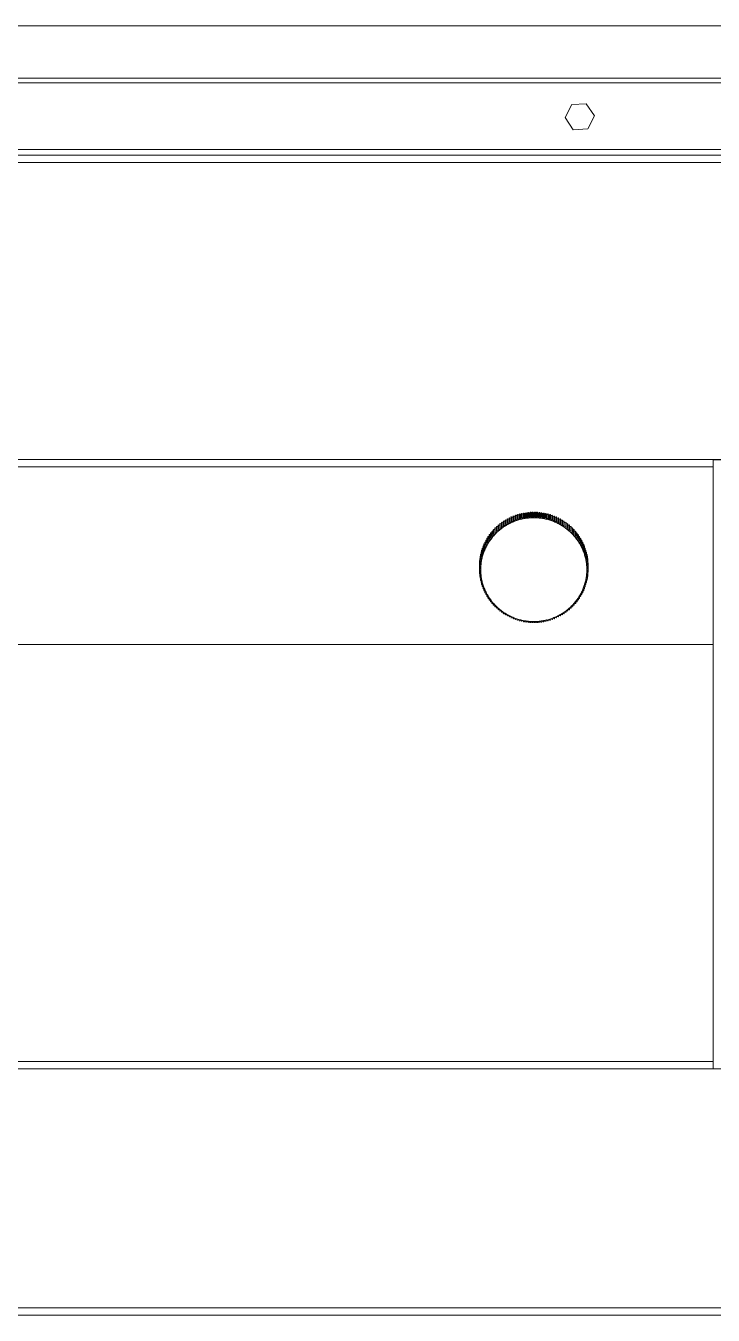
# Model space of a CAD drawing. Header units: millimetres. Extents: x 54215 to 67697, y 23496 to 56611.
# Drawn here: x 57370.05 to 57389.03, y 38836.06 to 38871.63 of the extents above; entities that cross this region are included whole.
import ezdxf

# ---------------------------------------------------------------- set-up
doc = ezdxf.new("R2010")
doc.units = ezdxf.units.MM
doc.layers.add('no3_ahsap gorunus arka kalın', color=43, linetype='Continuous', lineweight=15)
doc.layers.add('t_mutfakekipmans2000', color=165, linetype='Continuous')

# ---------------------------------------------------------------- blocks, each defined once
blk = doc.blocks.new('fırın')
at = {"layer": 't_mutfakekipmans2000', "linetype": 'Continuous', "lineweight": 0}
for p, q in [((9783.65, -451.346), (9727.55, -451.346)), ((9727.45, -452.795), (9783.75, -452.795)), ((9727.45, -452.916), (9783.684, -452.916)), ((9776.034, -453.495), (9775.631, -453.519)), ((9776.257, -453.832), (9776.034, -453.495)), ((9775.631, -453.519), (9775.45, -453.88)), ((9776.076, -454.193), (9776.257, -453.832)), ((9775.45, -453.88), (9775.673, -454.218)), ((9775.673, -454.218), (9776.076, -454.193)), ((9717.535, -454.916), (9780.535, -454.916)), ((9783.874, -454.756), (9721.373, -454.756)), ((9717.535, -455.117), (9780.535, -455.117)), ((9718.535, -463.315), (9779.535, -463.315)), ((9779.538, -463.315), (9779.535, -463.317)), ((9779.535, -463.315), (9780.535, -463.315)), ((9779.535, -463.499), (9779.535, -463.315)), ((9779.535, -463.316), (9779.785, -463.316)), ((9779.656, -463.317), (9779.535, -463.317)), ((9718.535, -463.516), (9779.535, -463.516)), ((9779.535, -463.499), (9779.535, -479.933)), ((9773.968, -464.894), (9773.968, -465.008)), ((9773.993, -464.902), (9773.968, -464.894)), ((9774.006, -464.896), (9774.004, -464.909)), ((9774.012, -464.875), (9774.006, -464.896)), ((9774.012, -464.99), (9774.012, -464.875)), ((9774.024, -464.87), (9774.024, -464.985)), ((9774.049, -464.879), (9774.024, -464.87)), ((9774.059, -464.887), (9774.049, -464.879)), ((9774.062, -464.874), (9774.059, -464.887)), ((9774.059, -464.887), (9774.059, -465.014)), ((9774.069, -464.853), (9774.062, -464.874)), ((9774.069, -464.968), (9774.069, -464.853)), ((9774.081, -464.849), (9774.081, -464.964)), ((9774.105, -464.859), (9774.081, -464.849)), ((9774.115, -464.867), (9774.105, -464.859)), ((9774.119, -464.855), (9774.115, -464.867)), ((9774.115, -464.867), (9774.115, -464.994)), ((9774.127, -464.834), (9774.119, -464.855)), ((9774.127, -464.949), (9774.127, -464.834)), ((9774.139, -464.83), (9774.139, -464.945)), ((9774.162, -464.841), (9774.139, -464.83)), ((9774.172, -464.849), (9774.162, -464.841)), ((9774.176, -464.837), (9774.172, -464.849)), ((9774.172, -464.849), (9774.172, -464.977)), ((9774.185, -464.817), (9774.176, -464.837)), ((9774.185, -464.931), (9774.185, -464.817)), ((9774.198, -464.813), (9774.198, -464.928)), ((9774.22, -464.825), (9774.198, -464.813)), ((9774.23, -464.834), (9774.22, -464.825)), ((9774.234, -464.822), (9774.23, -464.834)), ((9774.23, -464.834), (9774.23, -464.961)), ((9774.245, -464.802), (9774.234, -464.822)), ((9774.245, -464.917), (9774.245, -464.802)), ((9774.258, -464.799), (9774.258, -464.914)), ((9774.279, -464.812), (9774.258, -464.799)), ((9774.288, -464.821), (9774.279, -464.812)), ((9774.293, -464.809), (9774.288, -464.821)), ((9774.288, -464.821), (9774.288, -464.948)), ((9774.304, -464.79), (9774.293, -464.809)), ((9774.304, -464.904), (9774.304, -464.79)), ((9774.318, -464.787), (9774.318, -464.902)), ((9774.338, -464.801), (9774.318, -464.787)), ((9774.347, -464.81), (9774.338, -464.801)), ((9774.352, -464.799), (9774.347, -464.81)), ((9774.347, -464.81), (9774.347, -464.938)), ((9774.347, -464.938), (9774.365, -464.894)), ((9774.365, -464.78), (9774.352, -464.799)), ((9774.365, -464.894), (9774.365, -464.78)), ((9774.378, -464.778), (9774.378, -464.893)), ((9774.398, -464.792), (9774.378, -464.778)), ((9774.378, -464.893), (9774.406, -464.929)), ((9774.406, -464.802), (9774.398, -464.792)), ((9774.412, -464.791), (9774.406, -464.802)), ((9774.406, -464.802), (9774.406, -464.929)), ((9774.406, -464.929), (9774.426, -464.887)), ((9774.426, -464.772), (9774.412, -464.791)), ((9774.426, -464.887), (9774.426, -464.772)), ((9774.439, -464.771), (9774.439, -464.885)), ((9774.457, -464.786), (9774.439, -464.771)), ((9774.439, -464.885), (9774.466, -464.923)), ((9774.466, -464.796), (9774.457, -464.786)), ((9774.472, -464.785), (9774.466, -464.796)), ((9774.466, -464.796), (9774.466, -464.923)), ((9774.466, -464.923), (9774.486, -464.882)), ((9774.486, -464.767), (9774.472, -464.785)), ((9774.486, -464.882), (9774.486, -464.767)), ((9774.5, -464.766), (9774.5, -464.881)), ((9774.518, -464.782), (9774.5, -464.766)), ((9774.5, -464.881), (9774.525, -464.92)), ((9774.525, -464.792), (9774.518, -464.782)), ((9774.532, -464.782), (9774.525, -464.792)), ((9774.525, -464.792), (9774.525, -464.92)), ((9774.525, -464.92), (9774.548, -464.879)), ((9774.548, -464.764), (9774.532, -464.782)), ((9774.548, -464.879), (9774.548, -464.764)), ((9774.561, -464.764), (9774.561, -464.879)), ((9774.578, -464.781), (9774.561, -464.764)), ((9774.561, -464.879), (9774.585, -464.919)), ((9774.585, -464.791), (9774.578, -464.781)), ((9774.592, -464.781), (9774.585, -464.791)), ((9774.585, -464.791), (9774.585, -464.919)), ((9774.585, -464.919), (9774.609, -464.879)), ((9774.609, -464.764), (9774.592, -464.781)), ((9774.609, -464.879), (9774.609, -464.764)), ((9774.622, -464.764), (9774.622, -464.879)), ((9774.638, -464.782), (9774.622, -464.764)), ((9774.622, -464.879), (9774.645, -464.92)), ((9774.645, -464.792), (9774.638, -464.782)), ((9774.652, -464.782), (9774.645, -464.792)), ((9774.645, -464.792), (9774.645, -464.92)), ((9774.645, -464.92), (9774.67, -464.881)), ((9774.67, -464.766), (9774.652, -464.782)), ((9774.67, -464.881), (9774.67, -464.766)), ((9774.683, -464.767), (9774.683, -464.882)), ((9774.698, -464.785), (9774.683, -464.767)), ((9774.683, -464.882), (9774.704, -464.923)), ((9774.704, -464.796), (9774.698, -464.785)), ((9774.712, -464.786), (9774.704, -464.796)), ((9774.704, -464.796), (9774.704, -464.923)), ((9774.704, -464.923), (9774.731, -464.885)), ((9774.731, -464.771), (9774.712, -464.786)), ((9774.731, -464.885), (9774.731, -464.771)), ((9774.744, -464.772), (9774.744, -464.887)), ((9774.758, -464.791), (9774.744, -464.772)), ((9774.744, -464.887), (9774.764, -464.929)), ((9774.764, -464.802), (9774.758, -464.791)), ((9774.772, -464.792), (9774.764, -464.802)), ((9774.764, -464.802), (9774.764, -464.929)), ((9774.764, -464.929), (9774.792, -464.893)), ((9774.792, -464.778), (9774.772, -464.792)), ((9774.792, -464.893), (9774.792, -464.778)), ((9774.805, -464.78), (9774.805, -464.894)), ((9774.817, -464.799), (9774.805, -464.78)), ((9774.805, -464.894), (9774.823, -464.938)), ((9774.823, -464.81), (9774.817, -464.799)), ((9774.832, -464.801), (9774.823, -464.81)), ((9774.823, -464.81), (9774.823, -464.938)), ((9774.852, -464.787), (9774.832, -464.801)), ((9774.852, -464.902), (9774.852, -464.787)), ((9774.865, -464.79), (9774.865, -464.904)), ((9774.877, -464.809), (9774.865, -464.79)), ((9774.882, -464.821), (9774.877, -464.809)), ((9774.891, -464.812), (9774.882, -464.821)), ((9774.882, -464.821), (9774.882, -464.948)), ((9774.912, -464.799), (9774.891, -464.812)), ((9774.912, -464.914), (9774.912, -464.799)), ((9774.925, -464.802), (9774.925, -464.917)), ((9774.935, -464.822), (9774.925, -464.802)), ((9774.94, -464.834), (9774.935, -464.822)), ((9774.949, -464.825), (9774.94, -464.834)), ((9774.94, -464.834), (9774.94, -464.961)), ((9774.972, -464.813), (9774.949, -464.825)), ((9774.972, -464.928), (9774.972, -464.813)), ((9774.984, -464.817), (9774.984, -464.931)), ((9774.994, -464.837), (9774.984, -464.817)), ((9774.997, -464.849), (9774.994, -464.837)), ((9775.007, -464.841), (9774.997, -464.849)), ((9774.997, -464.849), (9774.997, -464.977)), ((9775.03, -464.83), (9775.007, -464.841)), ((9775.03, -464.945), (9775.03, -464.83)), ((9775.043, -464.834), (9775.043, -464.949)), ((9775.051, -464.855), (9775.043, -464.834)), ((9775.054, -464.867), (9775.051, -464.855)), ((9775.065, -464.859), (9775.054, -464.867)), ((9775.054, -464.867), (9775.054, -464.994)), ((9775.088, -464.849), (9775.065, -464.859)), ((9775.088, -464.964), (9775.088, -464.849)), ((9775.101, -464.853), (9775.101, -464.968)), ((9775.108, -464.874), (9775.101, -464.853)), ((9775.111, -464.887), (9775.108, -464.874)), ((9775.121, -464.879), (9775.111, -464.887)), ((9775.111, -464.887), (9775.111, -465.014)), ((9775.146, -464.87), (9775.121, -464.879)), ((9775.146, -464.985), (9775.146, -464.87)), ((9775.158, -464.875), (9775.158, -464.99)), ((9775.164, -464.896), (9775.158, -464.875)), ((9775.166, -464.909), (9775.164, -464.896)), ((9775.202, -464.894), (9775.177, -464.902)), ((9775.202, -465.008), (9775.202, -464.894)), ((9773.467, -465.367), (9773.467, -465.252)), ((9773.506, -465.24), (9773.476, -465.243)), ((9773.476, -465.243), (9773.476, -465.357)), ((9773.509, -465.24), (9773.506, -465.24)), ((9773.509, -465.323), (9773.509, -465.208)), ((9773.547, -465.197), (9773.518, -465.199)), ((9773.518, -465.199), (9773.518, -465.314)), ((9773.552, -465.198), (9773.547, -465.197)), ((9773.552, -465.281), (9773.552, -465.166)), ((9773.591, -465.157), (9773.562, -465.158)), ((9773.562, -465.158), (9773.562, -465.272)), ((9773.598, -465.159), (9773.591, -465.157)), ((9773.598, -465.241), (9773.598, -465.126)), ((9773.604, -465.288), (9773.598, -465.241)), ((9773.608, -465.118), (9773.608, -465.232)), ((9773.636, -465.118), (9773.608, -465.118)), ((9773.608, -465.232), (9773.649, -465.249)), ((9773.644, -465.121), (9773.636, -465.118)), ((9773.644, -465.202), (9773.644, -465.088)), ((9773.649, -465.249), (9773.644, -465.202)), ((9773.655, -465.08), (9773.655, -465.194)), ((9773.683, -465.081), (9773.655, -465.08)), ((9773.655, -465.194), (9773.695, -465.213)), ((9773.693, -465.085), (9773.683, -465.081)), ((9773.693, -465.166), (9773.693, -465.051)), ((9773.695, -465.213), (9773.693, -465.166)), ((9773.704, -465.044), (9773.704, -465.158)), ((9773.732, -465.046), (9773.704, -465.044)), ((9773.704, -465.158), (9773.744, -465.178)), ((9773.743, -465.051), (9773.732, -465.046)), ((9773.743, -465.131), (9773.743, -465.017)), ((9773.744, -465.178), (9773.743, -465.131)), ((9773.754, -465.009), (9773.754, -465.124)), ((9773.781, -465.013), (9773.754, -465.009)), ((9773.754, -465.124), (9773.793, -465.146)), ((9773.793, -465.018), (9773.781, -465.013)), ((9773.794, -465.006), (9773.793, -465.018)), ((9773.793, -465.018), (9773.793, -465.146)), ((9773.793, -465.146), (9773.794, -465.099)), ((9773.794, -464.984), (9773.794, -465.006)), ((9773.794, -465.099), (9773.794, -464.984)), ((9773.806, -464.977), (9773.806, -465.092)), ((9773.833, -464.982), (9773.806, -464.977)), ((9773.806, -465.092), (9773.844, -465.115)), ((9773.844, -464.988), (9773.833, -464.982)), ((9773.845, -464.975), (9773.844, -464.988)), ((9773.844, -464.988), (9773.844, -465.115)), ((9773.844, -465.115), (9773.847, -465.068)), ((9773.847, -464.954), (9773.845, -464.975)), ((9773.847, -465.068), (9773.847, -464.954)), ((9773.858, -464.947), (9773.858, -465.062)), ((9773.885, -464.953), (9773.858, -464.947)), ((9773.858, -465.062), (9773.896, -465.087)), ((9773.896, -464.959), (9773.885, -464.953)), ((9773.898, -464.947), (9773.896, -464.959)), ((9773.896, -464.959), (9773.896, -465.087)), ((9773.896, -465.087), (9773.901, -465.04)), ((9773.901, -464.925), (9773.898, -464.947)), ((9773.901, -465.04), (9773.901, -464.925)), ((9773.913, -464.919), (9773.913, -465.034)), ((9773.938, -464.927), (9773.913, -464.919)), ((9773.913, -465.034), (9773.95, -465.06)), ((9773.95, -464.933), (9773.938, -464.927)), ((9773.951, -464.92), (9773.95, -464.933)), ((9773.95, -464.933), (9773.95, -465.06)), ((9773.95, -465.06), (9773.956, -465.014)), ((9773.956, -464.899), (9773.951, -464.92)), ((9773.956, -465.014), (9773.956, -464.899)), ((9773.968, -465.008), (9774.004, -465.036)), ((9774.004, -464.909), (9773.993, -464.902)), ((9774.004, -464.909), (9774.004, -465.036)), ((9774.004, -465.036), (9774.012, -464.99)), ((9774.024, -464.985), (9774.059, -465.014)), ((9774.059, -465.014), (9774.069, -464.968)), ((9774.081, -464.964), (9774.115, -464.994)), ((9774.115, -464.994), (9774.127, -464.949)), ((9774.139, -464.945), (9774.172, -464.977)), ((9774.172, -464.977), (9774.185, -464.931)), ((9774.198, -464.928), (9774.23, -464.961)), ((9774.23, -464.961), (9774.245, -464.917)), ((9774.258, -464.914), (9774.288, -464.948)), ((9774.288, -464.948), (9774.304, -464.904)), ((9774.318, -464.902), (9774.347, -464.938)), ((9774.823, -464.938), (9774.852, -464.902)), ((9774.865, -464.904), (9774.882, -464.948)), ((9774.882, -464.948), (9774.912, -464.914)), ((9774.925, -464.917), (9774.94, -464.961)), ((9774.94, -464.961), (9774.972, -464.928)), ((9774.984, -464.931), (9774.997, -464.977)), ((9774.997, -464.977), (9775.03, -464.945)), ((9775.043, -464.949), (9775.054, -464.994)), ((9775.054, -464.994), (9775.088, -464.964)), ((9775.101, -464.968), (9775.111, -465.014)), ((9775.111, -465.014), (9775.146, -464.985)), ((9775.158, -464.99), (9775.166, -465.036)), ((9775.177, -464.902), (9775.166, -464.909)), ((9775.166, -464.909), (9775.166, -465.036)), ((9775.166, -465.036), (9775.202, -465.008)), ((9775.214, -464.899), (9775.214, -465.014)), ((9775.218, -464.92), (9775.214, -464.899)), ((9775.214, -465.014), (9775.22, -465.06)), ((9775.22, -464.933), (9775.218, -464.92)), ((9775.231, -464.927), (9775.22, -464.933)), ((9775.22, -464.933), (9775.22, -465.06)), ((9775.22, -465.06), (9775.257, -465.034)), ((9775.257, -464.919), (9775.231, -464.927)), ((9775.257, -465.034), (9775.257, -464.919)), ((9775.269, -464.925), (9775.269, -465.04)), ((9775.272, -464.947), (9775.269, -464.925)), ((9775.269, -465.04), (9775.274, -465.087)), ((9775.274, -464.959), (9775.272, -464.947)), ((9775.285, -464.953), (9775.274, -464.959)), ((9775.274, -464.959), (9775.274, -465.087)), ((9775.274, -465.087), (9775.311, -465.062)), ((9775.311, -464.947), (9775.285, -464.953)), ((9775.311, -465.062), (9775.311, -464.947)), ((9775.323, -464.954), (9775.323, -465.068)), ((9775.325, -464.975), (9775.323, -464.954)), ((9775.323, -465.068), (9775.326, -465.115)), ((9775.326, -464.988), (9775.325, -464.975)), ((9775.337, -464.982), (9775.326, -464.988)), ((9775.326, -464.988), (9775.326, -465.115)), ((9775.326, -465.115), (9775.364, -465.092)), ((9775.364, -464.977), (9775.337, -464.982)), ((9775.364, -465.092), (9775.364, -464.977)), ((9775.376, -464.984), (9775.376, -465.099)), ((9775.376, -465.006), (9775.376, -464.984)), ((9775.377, -465.018), (9775.376, -465.006)), ((9775.376, -465.099), (9775.377, -465.146)), ((9775.388, -465.013), (9775.377, -465.018)), ((9775.377, -465.018), (9775.377, -465.146)), ((9775.377, -465.146), (9775.416, -465.124)), ((9775.416, -465.009), (9775.388, -465.013)), ((9775.416, -465.124), (9775.416, -465.009)), ((9775.427, -465.131), (9775.426, -465.178)), ((9775.426, -465.178), (9775.466, -465.158)), ((9775.427, -465.017), (9775.427, -465.131)), ((9775.438, -465.046), (9775.427, -465.051)), ((9775.466, -465.044), (9775.438, -465.046)), ((9775.466, -465.158), (9775.466, -465.044)), ((9775.477, -465.166), (9775.474, -465.213)), ((9775.474, -465.213), (9775.515, -465.194)), ((9775.477, -465.051), (9775.477, -465.166)), ((9775.487, -465.081), (9775.477, -465.085)), ((9775.515, -465.08), (9775.487, -465.081)), ((9775.515, -465.194), (9775.515, -465.08)), ((9775.525, -465.202), (9775.521, -465.249)), ((9775.521, -465.249), (9775.562, -465.232)), ((9775.525, -465.088), (9775.525, -465.202)), ((9775.533, -465.118), (9775.525, -465.121)), ((9775.562, -465.118), (9775.533, -465.118)), ((9775.562, -465.232), (9775.562, -465.118)), ((9775.572, -465.241), (9775.566, -465.288)), ((9775.572, -465.126), (9775.572, -465.241)), ((9775.579, -465.157), (9775.572, -465.159)), ((9775.608, -465.158), (9775.579, -465.157)), ((9775.608, -465.272), (9775.608, -465.158)), ((9775.617, -465.166), (9775.617, -465.281)), ((9775.622, -465.197), (9775.617, -465.198)), ((9775.652, -465.199), (9775.622, -465.197)), ((9775.652, -465.314), (9775.652, -465.199)), ((9775.661, -465.208), (9775.661, -465.323)), ((9775.664, -465.24), (9775.661, -465.24)), ((9775.694, -465.243), (9775.664, -465.24)), ((9775.694, -465.357), (9775.694, -465.243)), ((9775.703, -465.252), (9775.703, -465.367)), ((9773.231, -465.714), (9773.231, -465.6)), ((9773.258, -465.58), (9773.236, -465.588)), ((9773.236, -465.588), (9773.236, -465.702)), ((9773.258, -465.661), (9773.258, -465.546)), ((9773.288, -465.527), (9773.264, -465.535)), ((9773.264, -465.535), (9773.264, -465.649)), ((9773.288, -465.608), (9773.288, -465.494)), ((9773.307, -465.651), (9773.288, -465.608)), ((9773.319, -465.475), (9773.294, -465.483)), ((9773.294, -465.483), (9773.294, -465.597)), ((9773.294, -465.597), (9773.337, -465.601)), ((9773.319, -465.557), (9773.319, -465.443)), ((9773.337, -465.601), (9773.319, -465.557)), ((9773.353, -465.425), (9773.327, -465.432)), ((9773.327, -465.432), (9773.327, -465.546)), ((9773.327, -465.546), (9773.369, -465.552)), ((9773.353, -465.508), (9773.353, -465.393)), ((9773.369, -465.552), (9773.353, -465.508)), ((9773.389, -465.376), (9773.361, -465.382)), ((9773.361, -465.382), (9773.361, -465.497)), ((9773.361, -465.497), (9773.404, -465.504)), ((9773.389, -465.459), (9773.389, -465.345)), ((9773.404, -465.504), (9773.389, -465.459)), ((9773.427, -465.329), (9773.397, -465.334)), ((9773.397, -465.334), (9773.397, -465.449)), ((9773.397, -465.449), (9773.44, -465.457)), ((9773.427, -465.412), (9773.427, -465.298)), ((9773.427, -465.329), (9773.427, -465.329)), ((9773.44, -465.457), (9773.427, -465.412)), ((9773.465, -465.284), (9773.436, -465.288)), ((9773.436, -465.288), (9773.436, -465.402)), ((9773.436, -465.402), (9773.478, -465.413)), ((9773.467, -465.284), (9773.465, -465.284)), ((9773.478, -465.413), (9773.467, -465.367)), ((9773.476, -465.357), (9773.518, -465.369)), ((9773.518, -465.369), (9773.509, -465.323)), ((9773.518, -465.314), (9773.56, -465.328)), ((9773.56, -465.328), (9773.552, -465.281)), ((9773.562, -465.272), (9773.604, -465.288)), ((9775.566, -465.288), (9775.608, -465.272)), ((9775.617, -465.281), (9775.61, -465.328)), ((9775.61, -465.328), (9775.652, -465.314)), ((9775.661, -465.323), (9775.651, -465.369)), ((9775.651, -465.369), (9775.694, -465.357)), ((9775.703, -465.367), (9775.692, -465.413)), ((9775.692, -465.413), (9775.734, -465.402)), ((9775.704, -465.284), (9775.703, -465.284)), ((9775.734, -465.288), (9775.704, -465.284)), ((9775.743, -465.412), (9775.73, -465.457)), ((9775.73, -465.457), (9775.772, -465.449)), ((9775.734, -465.402), (9775.734, -465.288)), ((9775.743, -465.298), (9775.743, -465.412)), ((9775.772, -465.334), (9775.743, -465.329)), ((9775.743, -465.329), (9775.743, -465.329)), ((9775.781, -465.459), (9775.766, -465.504)), ((9775.766, -465.504), (9775.809, -465.497)), ((9775.772, -465.449), (9775.772, -465.334)), ((9775.781, -465.345), (9775.781, -465.459)), ((9775.809, -465.382), (9775.781, -465.376)), ((9775.816, -465.508), (9775.8, -465.552)), ((9775.8, -465.552), (9775.843, -465.546)), ((9775.809, -465.497), (9775.809, -465.382)), ((9775.816, -465.393), (9775.816, -465.508)), ((9775.843, -465.432), (9775.816, -465.425)), ((9775.85, -465.557), (9775.833, -465.601)), ((9775.833, -465.601), (9775.875, -465.597)), ((9775.843, -465.546), (9775.843, -465.432)), ((9775.85, -465.443), (9775.85, -465.557)), ((9775.875, -465.483), (9775.85, -465.475)), ((9775.882, -465.608), (9775.863, -465.651)), ((9775.875, -465.597), (9775.875, -465.483)), ((9775.882, -465.494), (9775.882, -465.608)), ((9775.906, -465.535), (9775.882, -465.527)), ((9775.906, -465.649), (9775.906, -465.535)), ((9775.912, -465.546), (9775.912, -465.661)), ((9775.933, -465.588), (9775.912, -465.58)), ((9775.933, -465.702), (9775.933, -465.588)), ((9775.939, -465.6), (9775.939, -465.714)), ((9773.115, -466.054), (9773.115, -465.939)), ((9773.128, -465.919), (9773.117, -465.926)), ((9773.117, -465.926), (9773.117, -466.041)), ((9773.128, -465.995), (9773.128, -465.881)), ((9773.144, -465.861), (9773.131, -465.868)), ((9773.131, -465.868), (9773.131, -465.983)), ((9773.144, -465.938), (9773.144, -465.823)), ((9773.172, -465.975), (9773.144, -465.938)), ((9773.162, -465.802), (9773.148, -465.81)), ((9773.148, -465.81), (9773.148, -465.925)), ((9773.148, -465.925), (9773.189, -465.919)), ((9773.162, -465.88), (9773.162, -465.766)), ((9773.189, -465.919), (9773.162, -465.88)), ((9773.183, -465.745), (9773.166, -465.754)), ((9773.166, -465.754), (9773.166, -465.868)), ((9773.166, -465.868), (9773.208, -465.863)), ((9773.183, -465.824), (9773.183, -465.71)), ((9773.208, -465.863), (9773.183, -465.824)), ((9773.205, -465.689), (9773.187, -465.697)), ((9773.187, -465.697), (9773.187, -465.812)), ((9773.187, -465.812), (9773.229, -465.809)), ((9773.205, -465.769), (9773.205, -465.654)), ((9773.229, -465.809), (9773.205, -465.769)), ((9773.231, -465.634), (9773.211, -465.642)), ((9773.211, -465.642), (9773.211, -465.757)), ((9773.211, -465.757), (9773.253, -465.755)), ((9773.253, -465.755), (9773.231, -465.714)), ((9773.236, -465.702), (9773.279, -465.703)), ((9773.279, -465.703), (9773.258, -465.661)), ((9773.264, -465.649), (9773.307, -465.651)), ((9775.863, -465.651), (9775.906, -465.649)), ((9775.912, -465.661), (9775.891, -465.703)), ((9775.891, -465.703), (9775.933, -465.702)), ((9775.939, -465.714), (9775.917, -465.755)), ((9775.917, -465.755), (9775.959, -465.757)), ((9775.959, -465.642), (9775.939, -465.634)), ((9775.964, -465.769), (9775.941, -465.809)), ((9775.941, -465.809), (9775.982, -465.812)), ((9775.959, -465.757), (9775.959, -465.642)), ((9775.987, -465.824), (9775.962, -465.863)), ((9775.962, -465.863), (9776.004, -465.868)), ((9775.964, -465.654), (9775.964, -465.769)), ((9775.982, -465.697), (9775.964, -465.689)), ((9776.008, -465.88), (9775.981, -465.919)), ((9775.981, -465.919), (9776.022, -465.925)), ((9775.982, -465.812), (9775.982, -465.697)), ((9775.987, -465.71), (9775.987, -465.824)), ((9776.004, -465.754), (9775.987, -465.745)), ((9776.026, -465.938), (9775.998, -465.975)), ((9776.004, -465.868), (9776.004, -465.754)), ((9776.008, -465.766), (9776.008, -465.88)), ((9776.022, -465.81), (9776.008, -465.802)), ((9776.022, -465.925), (9776.022, -465.81)), ((9776.026, -465.823), (9776.026, -465.938)), ((9776.039, -465.868), (9776.026, -465.861)), ((9776.039, -465.983), (9776.039, -465.868)), ((9776.042, -465.881), (9776.042, -465.995)), ((9776.052, -465.926), (9776.042, -465.919)), ((9776.052, -466.041), (9776.052, -465.926)), ((9776.055, -465.939), (9776.055, -466.054)), ((9773.086, -466.222), (9773.085, -466.223)), ((9773.085, -466.223), (9773.085, -466.338)), ((9773.085, -466.338), (9773.121, -466.32)), ((9773.089, -466.161), (9773.086, -466.163)), ((9773.086, -466.163), (9773.086, -466.278)), ((9773.086, -466.291), (9773.086, -466.176)), ((9773.086, -466.278), (9773.123, -466.262)), ((9773.121, -466.32), (9773.086, -466.291)), ((9773.089, -466.231), (9773.089, -466.117)), ((9773.123, -466.262), (9773.089, -466.231)), ((9773.095, -466.1), (9773.09, -466.104)), ((9773.09, -466.104), (9773.09, -466.218)), ((9773.09, -466.218), (9773.128, -466.204)), ((9773.095, -466.172), (9773.095, -466.057)), ((9773.128, -466.204), (9773.095, -466.172)), ((9773.104, -466.039), (9773.097, -466.044)), ((9773.097, -466.044), (9773.097, -466.159)), ((9773.097, -466.159), (9773.135, -466.146)), ((9773.104, -466.113), (9773.104, -465.998)), ((9773.135, -466.146), (9773.104, -466.113)), ((9773.115, -465.979), (9773.106, -465.985)), ((9773.106, -465.985), (9773.106, -466.1)), ((9773.106, -466.1), (9773.145, -466.088)), ((9773.145, -466.088), (9773.115, -466.054)), ((9773.117, -466.041), (9773.157, -466.031)), ((9773.157, -466.031), (9773.128, -465.995)), ((9773.131, -465.983), (9773.172, -465.975)), ((9775.998, -465.975), (9776.039, -465.983)), ((9776.042, -465.995), (9776.012, -466.031)), ((9776.012, -466.031), (9776.052, -466.041)), ((9776.055, -466.054), (9776.025, -466.088)), ((9776.025, -466.088), (9776.064, -466.1)), ((9776.066, -466.113), (9776.034, -466.146)), ((9776.034, -466.146), (9776.073, -466.159)), ((9776.074, -466.172), (9776.042, -466.204)), ((9776.042, -466.204), (9776.079, -466.218)), ((9776.08, -466.231), (9776.046, -466.262)), ((9776.046, -466.262), (9776.083, -466.278)), ((9776.084, -466.291), (9776.049, -466.32)), ((9776.049, -466.32), (9776.085, -466.338)), ((9776.064, -465.985), (9776.055, -465.979)), ((9776.064, -466.1), (9776.064, -465.985)), ((9776.066, -465.998), (9776.066, -466.113)), ((9776.073, -466.044), (9776.066, -466.039)), ((9776.073, -466.159), (9776.073, -466.044)), ((9776.074, -466.057), (9776.074, -466.172)), ((9776.079, -466.104), (9776.074, -466.1)), ((9776.079, -466.218), (9776.079, -466.104)), ((9776.08, -466.117), (9776.08, -466.231)), ((9776.083, -466.163), (9776.08, -466.161)), ((9776.083, -466.278), (9776.083, -466.163)), ((9776.084, -466.176), (9776.084, -466.291)), ((9776.085, -466.223), (9776.084, -466.222)), ((9776.085, -466.338), (9776.085, -466.223)), ((9776.085, -466.236), (9776.085, -466.338)), ((9773.121, -466.379), (9773.085, -466.351)), ((9773.086, -466.352), (9773.086, -466.398)), ((9773.086, -466.398), (9773.121, -466.379)), ((9773.123, -466.437), (9773.086, -466.411)), ((9773.089, -466.413), (9773.089, -466.457)), ((9773.089, -466.457), (9773.123, -466.437)), ((9773.128, -466.495), (9773.09, -466.47)), ((9773.095, -466.473), (9773.095, -466.517)), ((9773.095, -466.517), (9773.128, -466.495)), ((9773.135, -466.553), (9773.097, -466.53)), ((9773.104, -466.534), (9773.104, -466.576)), ((9773.104, -466.576), (9773.135, -466.553)), ((9773.145, -466.611), (9773.106, -466.589)), ((9773.115, -466.594), (9773.115, -466.635)), ((9773.115, -466.635), (9773.145, -466.611)), ((9773.157, -466.668), (9773.117, -466.648)), ((9773.128, -466.653), (9773.128, -466.693)), ((9773.128, -466.693), (9773.157, -466.668)), ((9776.052, -466.648), (9776.012, -466.668)), ((9776.012, -466.668), (9776.042, -466.693)), ((9776.064, -466.589), (9776.025, -466.611)), ((9776.025, -466.611), (9776.055, -466.635)), ((9776.073, -466.53), (9776.034, -466.553)), ((9776.034, -466.553), (9776.066, -466.576)), ((9776.079, -466.47), (9776.042, -466.495)), ((9776.042, -466.495), (9776.074, -466.517)), ((9776.042, -466.693), (9776.042, -466.653)), ((9776.083, -466.411), (9776.046, -466.437)), ((9776.046, -466.437), (9776.08, -466.457)), ((9776.085, -466.351), (9776.049, -466.379)), ((9776.049, -466.379), (9776.084, -466.398)), ((9776.055, -466.635), (9776.055, -466.594)), ((9776.066, -466.576), (9776.066, -466.534)), ((9776.074, -466.517), (9776.074, -466.473)), ((9776.08, -466.457), (9776.08, -466.413)), ((9776.084, -466.398), (9776.084, -466.352)), ((9773.172, -466.725), (9773.131, -466.706)), ((9773.144, -466.712), (9773.144, -466.751)), ((9773.144, -466.751), (9773.172, -466.725)), ((9773.189, -466.781), (9773.148, -466.763)), ((9773.162, -466.769), (9773.162, -466.808)), ((9773.162, -466.808), (9773.189, -466.781)), ((9773.208, -466.836), (9773.166, -466.82)), ((9773.183, -466.826), (9773.183, -466.864)), ((9773.183, -466.864), (9773.208, -466.836)), ((9773.229, -466.89), (9773.187, -466.877)), ((9773.205, -466.883), (9773.205, -466.92)), ((9773.205, -466.92), (9773.229, -466.89)), ((9773.253, -466.944), (9773.211, -466.932)), ((9773.231, -466.938), (9773.231, -466.974)), ((9773.231, -466.974), (9773.253, -466.944)), ((9773.279, -466.997), (9773.236, -466.986)), ((9773.258, -466.991), (9773.258, -467.028)), ((9773.258, -467.028), (9773.279, -466.997)), ((9775.933, -466.986), (9775.891, -466.997)), ((9775.891, -466.997), (9775.912, -467.028)), ((9775.912, -467.028), (9775.912, -466.991)), ((9775.959, -466.932), (9775.917, -466.944)), ((9775.917, -466.944), (9775.939, -466.974)), ((9775.939, -466.974), (9775.939, -466.938)), ((9775.982, -466.877), (9775.941, -466.89)), ((9775.941, -466.89), (9775.964, -466.92)), ((9776.004, -466.82), (9775.962, -466.836)), ((9775.962, -466.836), (9775.987, -466.864)), ((9775.964, -466.92), (9775.964, -466.883)), ((9776.022, -466.763), (9775.981, -466.781)), ((9775.981, -466.781), (9776.008, -466.808)), ((9775.987, -466.864), (9775.987, -466.826)), ((9776.039, -466.706), (9775.998, -466.725)), ((9775.998, -466.725), (9776.026, -466.751)), ((9776.008, -466.808), (9776.008, -466.769)), ((9776.026, -466.751), (9776.026, -466.712)), ((9773.307, -467.048), (9773.264, -467.039)), ((9773.288, -467.044), (9773.288, -467.08)), ((9773.288, -467.08), (9773.307, -467.048)), ((9773.337, -467.098), (9773.294, -467.091)), ((9773.319, -467.095), (9773.319, -467.131)), ((9773.319, -467.131), (9773.337, -467.098)), ((9773.369, -467.148), (9773.327, -467.142)), ((9773.353, -467.146), (9773.353, -467.181)), ((9773.353, -467.181), (9773.369, -467.148)), ((9773.404, -467.195), (9773.361, -467.192)), ((9773.389, -467.194), (9773.389, -467.229)), ((9773.389, -467.229), (9773.404, -467.195)), ((9773.44, -467.242), (9773.397, -467.24)), ((9773.427, -467.241), (9773.427, -467.276)), ((9773.427, -467.276), (9773.44, -467.242)), ((9773.478, -467.287), (9773.436, -467.286)), ((9773.467, -467.286), (9773.467, -467.322)), ((9773.467, -467.322), (9773.478, -467.287)), ((9773.518, -467.33), (9773.476, -467.331)), ((9773.509, -467.365), (9773.518, -467.33)), ((9773.509, -467.33), (9773.509, -467.365)), ((9773.56, -467.372), (9773.518, -467.375)), ((9773.552, -467.407), (9773.56, -467.372)), ((9773.552, -467.372), (9773.552, -467.407)), ((9775.652, -467.375), (9775.61, -467.372)), ((9775.61, -467.372), (9775.617, -467.407)), ((9775.617, -467.407), (9775.617, -467.372)), ((9775.694, -467.331), (9775.651, -467.33)), ((9775.651, -467.33), (9775.661, -467.365)), ((9775.661, -467.365), (9775.661, -467.33)), ((9775.734, -467.286), (9775.692, -467.287)), ((9775.692, -467.287), (9775.703, -467.322)), ((9775.703, -467.322), (9775.703, -467.286)), ((9775.772, -467.24), (9775.73, -467.242)), ((9775.73, -467.242), (9775.743, -467.276)), ((9775.743, -467.276), (9775.743, -467.241)), ((9775.809, -467.192), (9775.766, -467.195)), ((9775.766, -467.195), (9775.781, -467.229)), ((9775.781, -467.229), (9775.781, -467.194)), ((9775.843, -467.142), (9775.8, -467.148)), ((9775.8, -467.148), (9775.816, -467.181)), ((9775.816, -467.181), (9775.816, -467.146)), ((9775.875, -467.091), (9775.833, -467.098)), ((9775.833, -467.098), (9775.85, -467.131)), ((9775.85, -467.131), (9775.85, -467.095)), ((9775.906, -467.039), (9775.863, -467.048)), ((9775.863, -467.048), (9775.882, -467.08)), ((9775.882, -467.08), (9775.882, -467.044)), ((9773.604, -467.412), (9773.562, -467.416)), ((9773.598, -467.448), (9773.604, -467.412)), ((9773.598, -467.412), (9773.598, -467.448)), ((9773.649, -467.45), (9773.608, -467.456)), ((9773.644, -467.486), (9773.649, -467.45)), ((9773.644, -467.45), (9773.644, -467.486)), ((9773.695, -467.486), (9773.655, -467.494)), ((9773.693, -467.523), (9773.695, -467.486)), ((9773.693, -467.487), (9773.693, -467.523)), ((9773.744, -467.521), (9773.704, -467.53)), ((9773.743, -467.557), (9773.744, -467.521)), ((9773.743, -467.521), (9773.743, -467.557)), ((9773.793, -467.553), (9773.754, -467.564)), ((9773.794, -467.59), (9773.793, -467.553)), ((9773.844, -467.584), (9773.806, -467.597)), ((9773.847, -467.62), (9773.844, -467.584)), ((9773.896, -467.612), (9773.858, -467.627)), ((9773.901, -467.649), (9773.896, -467.612)), ((9773.95, -467.639), (9773.913, -467.655)), ((9773.956, -467.675), (9773.95, -467.639)), ((9774.004, -467.663), (9773.968, -467.68)), ((9774.012, -467.699), (9774.004, -467.663)), ((9774.059, -467.685), (9774.024, -467.704)), ((9774.069, -467.72), (9774.059, -467.685)), ((9774.115, -467.705), (9774.081, -467.725)), ((9774.127, -467.74), (9774.115, -467.705)), ((9774.172, -467.722), (9774.139, -467.744)), ((9774.185, -467.757), (9774.172, -467.722)), ((9774.23, -467.738), (9774.198, -467.76)), ((9774.245, -467.772), (9774.23, -467.738)), ((9774.94, -467.738), (9774.925, -467.772)), ((9774.972, -467.76), (9774.94, -467.738)), ((9774.997, -467.722), (9774.984, -467.757)), ((9775.03, -467.744), (9774.997, -467.722)), ((9775.054, -467.705), (9775.043, -467.74)), ((9775.088, -467.725), (9775.054, -467.705)), ((9775.111, -467.685), (9775.101, -467.72)), ((9775.146, -467.704), (9775.111, -467.685)), ((9775.166, -467.663), (9775.158, -467.699)), ((9775.202, -467.68), (9775.166, -467.663)), ((9775.22, -467.639), (9775.214, -467.675)), ((9775.257, -467.655), (9775.22, -467.639)), ((9775.274, -467.612), (9775.269, -467.649)), ((9775.311, -467.627), (9775.274, -467.612)), ((9775.326, -467.584), (9775.323, -467.62)), ((9775.364, -467.597), (9775.326, -467.584)), ((9775.377, -467.553), (9775.376, -467.59)), ((9775.416, -467.564), (9775.377, -467.553)), ((9775.466, -467.53), (9775.426, -467.521)), ((9775.426, -467.521), (9775.427, -467.557)), ((9775.427, -467.557), (9775.427, -467.521)), ((9775.515, -467.494), (9775.474, -467.486)), ((9775.474, -467.486), (9775.477, -467.523)), ((9775.477, -467.523), (9775.477, -467.487)), ((9775.562, -467.456), (9775.521, -467.45)), ((9775.521, -467.45), (9775.525, -467.486)), ((9775.525, -467.486), (9775.525, -467.45)), ((9775.608, -467.416), (9775.566, -467.412)), ((9775.566, -467.412), (9775.572, -467.448)), ((9775.572, -467.448), (9775.572, -467.412)), ((9774.288, -467.751), (9774.258, -467.775)), ((9774.304, -467.784), (9774.288, -467.751)), ((9774.347, -467.761), (9774.318, -467.787)), ((9774.365, -467.794), (9774.347, -467.761)), ((9774.406, -467.77), (9774.378, -467.796)), ((9774.426, -467.802), (9774.406, -467.77)), ((9774.466, -467.776), (9774.439, -467.803)), ((9774.486, -467.807), (9774.466, -467.776)), ((9774.525, -467.779), (9774.5, -467.808)), ((9774.548, -467.81), (9774.525, -467.779)), ((9774.585, -467.78), (9774.561, -467.81)), ((9774.609, -467.81), (9774.585, -467.78)), ((9774.645, -467.779), (9774.622, -467.81)), ((9774.67, -467.808), (9774.645, -467.779)), ((9774.704, -467.776), (9774.683, -467.807)), ((9774.731, -467.803), (9774.704, -467.776)), ((9774.764, -467.77), (9774.744, -467.802)), ((9774.792, -467.796), (9774.764, -467.77)), ((9774.823, -467.761), (9774.805, -467.794)), ((9774.852, -467.787), (9774.823, -467.761)), ((9774.882, -467.751), (9774.865, -467.784)), ((9774.912, -467.775), (9774.882, -467.751)), ((9718.535, -468.412), (9779.535, -468.412)), ((9718.535, -479.916), (9779.535, -479.916)), ((9718.535, -480.117), (9779.535, -480.117)), ((9779.535, -479.933), (9779.535, -480.117)), ((9779.535, -480.117), (9780.535, -480.117)), ((9717.535, -486.715), (9780.535, -486.715)), ((9717.535, -486.916), (9780.535, -486.916))]:
    blk.add_line(p, q, dxfattribs=at)
for centre, radius, start, end in [((9774.551, -466.217), 1.446, 113.7882, 114.3143), ((9774.667, -466.499), 1.752, 111.5316, 111.9662), ((9774.636, -466.439), 1.684, 109.2281, 109.6805), ((9774.656, -466.527), 1.774, 106.937, 107.3666), ((9774.626, -466.45), 1.692, 104.6449, 105.0956), ((9774.645, -466.568), 1.811, 102.3543, 102.7756), ((9774.613, -466.452), 1.691, 100.0608, 100.5121), ((9774.61, -466.476), 1.714, 97.7751, 98.2205), ((9774.61, -466.591), 1.714, 97.7751, 98.2205), ((9774.616, -466.614), 1.851, 95.4916, 95.9041), ((9774.608, -466.638), 1.761, 95.5065, 95.9402), ((9774.605, -466.629), 1.866, 93.2311, 93.6403), ((9774.605, -466.744), 1.866, 93.2311, 93.6403), ((9774.585, -466.317), 1.553, 90.8814, 91.3732), ((9774.581, -466.225), 1.346, 90.8436, 91.411), ((9774.585, -466.312), 1.548, 88.6258, 89.119), ((9774.589, -466.221), 1.342, 88.588, 89.1569), ((9774.565, -466.629), 1.866, 86.3597, 86.7689), ((9774.565, -466.744), 1.866, 86.3597, 86.7689), ((9774.555, -466.606), 1.843, 84.0938, 84.508), ((9774.562, -466.636), 1.759, 84.0583, 84.4924), ((9774.555, -466.509), 1.747, 81.7838, 82.2207), ((9774.555, -466.624), 1.747, 81.7838, 82.2207), ((9774.545, -466.518), 1.758, 79.4964, 79.9306), ((9774.531, -466.541), 1.783, 77.2183, 77.6462), ((9774.544, -466.45), 1.692, 74.9044, 75.3551), ((9774.52, -466.508), 1.754, 72.6348, 73.0692), ((9774.563, -466.356), 1.595, 70.3027, 70.7801), ((9774.544, -466.396), 1.641, 68.0191, 68.4831), ((9774.629, -466.193), 1.42, 65.6757, 66.2113), ((9774.499, -466.197), 1.399, 136.9968, 137.536), ((9774.584, -466.277), 1.516, 134.6777, 135.1757), ((9774.584, -466.279), 1.517, 132.333, 132.8311), ((9774.538, -466.226), 1.447, 129.9948, 130.5174), ((9774.352, -466.122), 1.16, 129.9301, 130.5822), ((9774.565, -466.377), 1.453, 129.091, 131.4241), ((9774.709, -466.443), 1.724, 127.7177, 128.1569), ((9774.57, -466.379), 1.497, 127.6845, 128.1901), ((9774.576, -466.391), 1.47, 126.7726, 129.0805), ((9774.608, -466.317), 1.562, 125.3672, 125.8523), ((9774.467, -466.235), 1.32, 125.3226, 125.8968), ((9774.579, -466.396), 1.476, 124.4549, 126.7551), ((9774.553, -466.239), 1.467, 123.0308, 123.548), ((9774.452, -466.199), 1.282, 122.9935, 123.5852), ((9774.575, -466.391), 1.471, 122.1273, 124.4384), ((9774.573, -466.388), 1.467, 119.8124, 122.1319), ((9774.665, -466.423), 1.682, 120.7315, 121.1827), ((9774.564, -466.37), 1.486, 120.7019, 121.2124), ((9774.579, -466.399), 1.479, 117.5096, 119.8114), ((9774.573, -466.268), 1.502, 118.4089, 118.9148), ((9774.473, -466.2), 1.293, 118.368, 118.9556), ((9774.576, -466.393), 1.472, 115.1935, 117.5077), ((9774.506, -466.132), 1.35, 116.0705, 116.6336), ((9774.752, -466.743), 1.904, 116.1524, 116.5517), ((9774.58, -466.4), 1.481, 112.9001, 115.2032), ((9774.618, -466.482), 1.611, 113.7917, 114.2639), ((9774.581, -466.402), 1.483, 110.5946, 112.8953), ((9774.667, -466.614), 1.752, 111.5316, 111.9662), ((9774.579, -466.396), 1.476, 108.2962, 110.6093), ((9774.537, -466.272), 1.386, 109.1794, 109.7292), ((9774.585, -466.414), 1.495, 106.0116, 108.2966), ((9774.656, -466.642), 1.774, 106.937, 107.3666), ((9774.581, -466.4), 1.481, 103.7091, 106.0173), ((9774.626, -466.565), 1.692, 104.6449, 105.0956), ((9774.585, -466.415), 1.496, 101.4287, 103.7146), ((9774.645, -466.683), 1.811, 102.3543, 102.7756), ((9774.584, -466.412), 1.494, 99.1393, 101.4294), ((9774.613, -466.567), 1.691, 100.0608, 100.5121), ((9774.582, -466.399), 1.48, 96.8427, 99.1546), ((9774.584, -466.413), 1.494, 94.5652, 96.8554), ((9774.584, -466.408), 1.489, 92.2773, 94.5758), ((9774.585, -466.402), 1.483, 89.9896, 92.2972), ((9774.585, -466.402), 1.484, 87.7031, 90.0101), ((9774.585, -466.408), 1.489, 85.4239, 87.7226), ((9774.585, -466.412), 1.493, 83.1436, 85.4358), ((9774.587, -466.399), 1.48, 80.8454, 83.1573), ((9774.586, -466.409), 1.49, 78.5681, 80.8632), ((9774.545, -466.633), 1.758, 79.4964, 79.9306), ((9774.585, -466.414), 1.495, 76.2855, 78.5725), ((9774.531, -466.655), 1.783, 77.2183, 77.6462), ((9774.589, -466.399), 1.48, 73.9814, 76.2907), ((9774.544, -466.565), 1.692, 74.9044, 75.3551), ((9774.587, -466.409), 1.49, 71.6993, 73.9925), ((9774.52, -466.623), 1.754, 72.6348, 73.0692), ((9774.591, -466.395), 1.475, 69.3911, 71.7053), ((9774.649, -466.227), 1.338, 70.2568, 70.8261), ((9774.588, -466.405), 1.485, 67.1066, 69.4035), ((9774.544, -466.511), 1.641, 68.0191, 68.4831), ((9774.588, -466.404), 1.485, 64.8005, 67.0962), ((9774.57, -466.442), 1.567, 65.7242, 66.2097), ((9774.594, -466.391), 1.47, 62.4895, 64.8068), ((9774.62, -466.22), 1.448, 63.3855, 63.9104), ((9774.338, -466.904), 2.084, 63.4655, 63.8303), ((9774.59, -466.4), 1.48, 60.191, 62.4909), ((9774.574, -466.31), 1.549, 61.0868, 61.5771), ((9774.681, -466.229), 1.327, 61.0457, 61.6182), ((9774.596, -466.389), 1.468, 57.8675, 60.1852), ((9774.588, -466.284), 1.52, 58.7932, 59.2926), ((9774.669, -466.263), 1.362, 58.7642, 59.3215), ((9774.594, -466.392), 1.472, 55.5642, 57.8732), ((9774.624, -466.227), 1.453, 56.4426, 56.9645), ((9774.732, -466.177), 1.255, 56.4014, 57.0057), ((9774.592, -466.394), 1.474, 53.2413, 55.5454), ((9774.562, -466.317), 1.562, 54.1477, 54.6328), ((9774.703, -466.235), 1.32, 54.1032, 54.6774), ((9774.598, -466.385), 1.463, 50.9141, 53.2328), ((9774.408, -466.51), 1.809, 51.8534, 52.272), ((9774.547, -466.446), 1.583, 51.8235, 52.3019), ((9774.607, -466.375), 1.45, 48.5734, 50.9115), ((9774.528, -466.349), 1.608, 49.5087, 49.9791), ((9774.746, -466.206), 1.271, 49.4463, 50.0414), ((9774.662, -466.196), 1.405, 47.1404, 47.678), ((9774.643, -466.219), 1.434, 44.8102, 45.3365), ((9774.731, -466.141), 1.317, 42.4472, 43.0199), ((9774.601, -466.267), 1.524, 153.5276, 154.0194), ((9774.475, -466.202), 1.382, 151.1214, 151.664), ((9774.544, -466.24), 1.462, 148.7682, 149.2819), ((9774.571, -466.372), 1.494, 148.7604, 149.2629), ((9774.539, -466.356), 1.42, 147.8427, 150.2128), ((9774.492, -466.206), 1.399, 146.3953, 146.9324), ((9774.679, -466.443), 1.623, 146.4466, 146.9097), ((9774.535, -466.353), 1.414, 145.4778, 147.8592), ((9774.598, -466.279), 1.528, 144.0755, 144.5679), ((9774.661, -466.439), 1.606, 144.0724, 144.5406), ((9774.539, -466.355), 1.419, 143.1219, 145.4977), ((9774.665, -466.335), 1.615, 141.7221, 142.1882), ((9774.665, -466.449), 1.615, 141.7221, 142.1882), ((9774.546, -466.36), 1.427, 140.7742, 143.1381), ((9774.529, -466.227), 1.441, 139.3345, 139.8572), ((9774.579, -466.383), 1.506, 139.3625, 139.8629), ((9774.55, -466.363), 1.433, 138.4296, 140.787), ((9774.499, -466.311), 1.399, 136.9968, 137.536), ((9774.557, -466.369), 1.442, 136.0899, 138.4347), ((9774.584, -466.392), 1.516, 134.6777, 135.1757), ((9774.556, -466.368), 1.441, 133.748, 136.0965), ((9774.381, -466.173), 1.217, 132.2716, 132.8924), ((9774.562, -466.374), 1.449, 131.4181, 133.755), ((9774.615, -466.366), 1.437, 46.2354, 48.5914), ((9774.844, -466.113), 1.135, 47.0765, 47.7419), ((9774.618, -466.364), 1.435, 43.9006, 46.2589), ((9774.61, -466.371), 1.445, 41.5681, 43.9073), ((9774.643, -466.334), 1.434, 44.8102, 45.3365), ((9774.613, -466.369), 1.441, 39.2198, 41.5635), ((9774.731, -466.256), 1.317, 42.4472, 43.0199), ((9774.624, -466.36), 1.427, 36.8619, 39.2258), ((9774.522, -466.327), 1.596, 40.1583, 40.6302), ((9774.474, -466.483), 1.66, 40.1504, 40.6044), ((9774.62, -466.363), 1.433, 34.5138, 36.8666), ((9774.55, -466.299), 1.557, 37.7929, 38.2763), ((9774.55, -466.413), 1.557, 37.7929, 38.2763), ((9774.623, -466.361), 1.429, 32.1527, 34.5103), ((9774.575, -466.277), 1.524, 35.4421, 35.9356), ((9774.545, -466.413), 1.561, 35.4632, 35.9449), ((9774.629, -466.357), 1.422, 29.7863, 32.1531), ((9774.873, -466.078), 1.166, 33.0139, 33.6584), ((9774.748, -466.274), 1.314, 33.0359, 33.6077), ((9774.696, -466.198), 1.379, 30.6916, 31.2359), ((9774.652, -466.339), 1.431, 30.7149, 31.2395), ((9774.646, -466.229), 1.439, 28.3581, 28.8795), ((9774.37, -466.365), 1.746, 26.0118, 26.4412), ((9774.463, -466.218), 1.377, 167.7766, 168.3192), ((9774.453, -466.213), 1.366, 165.3854, 165.9325), ((9774.427, -466.202), 1.338, 162.9987, 163.5577), ((9774.427, -466.316), 1.338, 162.9987, 163.5577), ((9774.463, -466.21), 1.374, 160.6145, 161.1586), ((9774.512, -466.341), 1.427, 160.6329, 161.1573), ((9774.524, -466.35), 1.403, 162.0791, 164.4676), ((9774.548, -466.24), 1.465, 158.2491, 158.7599), ((9774.527, -466.346), 1.443, 158.2545, 158.7736), ((9774.533, -466.353), 1.413, 159.7077, 162.0807), ((9774.404, -466.177), 1.308, 155.8494, 156.4219), ((9774.523, -466.344), 1.438, 155.8858, 156.4067), ((9774.533, -466.353), 1.412, 157.3252, 159.7003), ((9774.535, -466.354), 1.415, 154.9499, 157.3228), ((9774.601, -466.382), 1.524, 153.5276, 154.0194), ((9774.534, -466.354), 1.414, 152.5752, 154.9512), ((9774.556, -466.361), 1.475, 151.1508, 151.6595), ((9774.538, -466.356), 1.418, 150.2112, 152.5818), ((9774.634, -466.355), 1.416, 27.4191, 29.793), ((9774.632, -466.356), 1.418, 25.0523, 27.4213), ((9774.591, -466.374), 1.501, 28.3563, 28.8563), ((9774.642, -466.351), 1.407, 22.668, 25.054), ((9774.37, -466.48), 1.746, 26.0118, 26.4412), ((9774.639, -466.353), 1.41, 20.3007, 22.6793), ((9774.812, -466.157), 1.257, 23.5785, 24.174), ((9774.708, -466.317), 1.371, 23.5924, 24.139), ((9774.637, -466.353), 1.413, 17.9193, 20.2923), ((9774.648, -466.35), 1.401, 15.5277, 17.92), ((9774.521, -466.28), 1.573, 21.2577, 21.7334), ((9774.556, -466.38), 1.535, 21.2421, 21.7298), ((9774.707, -466.21), 1.374, 18.8414, 19.3855), ((9774.657, -466.341), 1.427, 18.8427, 19.3671), ((9774.386, -466.309), 1.711, 16.5033, 16.9403), ((9774.386, -466.424), 1.711, 16.5033, 16.9403), ((9774.324, -466.313), 1.772, 14.1302, 14.552), ((9774.707, -466.218), 1.377, 11.6808, 12.2234), ((9774.745, -466.23), 1.66, 179.7753, 180.2247), ((9774.578, -466.232), 1.493, 177.3641, 177.864), ((9774.581, -466.347), 1.496, 177.3636, 177.8623), ((9774.445, -466.223), 1.36, 174.9468, 175.4954), ((9774.473, -466.34), 1.388, 174.9544, 175.4922), ((9774.542, -466.233), 1.457, 172.57, 173.0824), ((9774.542, -466.347), 1.457, 172.57, 173.0824), ((9774.597, -466.243), 1.513, 170.1962, 170.6896), ((9774.597, -466.357), 1.513, 170.1962, 170.6896), ((9774.532, -466.347), 1.447, 167.7845, 168.3005), ((9774.513, -466.349), 1.392, 176.4083, 178.811), ((9774.511, -466.35), 1.391, 178.7974, 181.2026), ((9774.518, -466.35), 1.398, 174.0189, 176.4121), ((9774.352, -466.302), 1.262, 165.3628, 165.9551), ((9774.519, -466.35), 1.399, 171.6266, 174.0189), ((9774.52, -466.35), 1.4, 169.2412, 171.6323), ((9774.532, -466.352), 1.412, 166.8607, 169.2322), ((9774.529, -466.352), 1.409, 164.4704, 166.8478), ((9774.646, -466.35), 1.403, 13.1472, 15.5346), ((9774.654, -466.349), 1.395, 10.7538, 13.1532), ((9774.647, -466.35), 1.402, 8.3725, 10.7597), ((9774.654, -466.349), 1.395, 5.975, 8.3737), ((9774.497, -466.384), 1.593, 14.1065, 14.5757), ((9774.651, -466.35), 1.398, 3.5879, 5.9811), ((9774.649, -466.35), 1.401, 1.199, 3.5875), ((9774.654, -466.35), 1.395, 358.8013, 1.1987), ((9774.638, -466.347), 1.447, 11.6995, 12.2155), ((9774.643, -466.231), 1.442, 9.3111, 9.829), ((9774.643, -466.346), 1.442, 9.3111, 9.829), ((9774.628, -466.233), 1.457, 6.9176, 7.43), ((9774.628, -466.347), 1.457, 6.9176, 7.43), ((9774.633, -466.231), 1.452, 4.5351, 5.0488), ((9774.601, -466.349), 1.484, 4.5383, 5.0413), ((9774.663, -466.229), 1.422, 2.1366, 2.6615), ((9774.659, -466.344), 1.426, 2.1384, 2.6619), ((9774.721, -466.23), 1.364, 359.7264, 0.2736), ((9774.745, -466.344), 1.66, 179.7753, 180.2247), ((9774.578, -466.342), 1.493, 182.136, 182.6359), ((9774.421, -466.353), 1.335, 184.4972, 185.0562), ((9774.577, -466.337), 1.492, 186.9236, 187.4239), ((9774.597, -466.331), 1.513, 189.3104, 189.8038), ((9774.463, -466.356), 1.377, 191.6808, 192.2234), ((9774.512, -466.35), 1.391, 181.1885, 183.5927), ((9774.517, -466.35), 1.396, 183.5865, 185.9825), ((9774.519, -466.35), 1.399, 185.9802, 188.3729), ((9774.526, -466.349), 1.405, 188.3725, 190.754), ((9774.534, -466.347), 1.414, 190.7694, 193.1376), ((9774.531, -466.347), 1.411, 193.1542, 195.5277), ((9774.644, -466.348), 1.405, 344.4673, 346.8509), ((9774.652, -466.35), 1.397, 346.8484, 349.2446), ((9774.642, -466.348), 1.408, 349.245, 351.6227), ((9774.654, -466.35), 1.395, 351.6268, 354.026), ((9774.653, -466.35), 1.396, 354.0175, 356.4135), ((9774.65, -466.349), 1.4, 356.4115, 358.8015), ((9774.707, -466.356), 1.377, 347.7766, 348.3192), ((9774.643, -466.343), 1.442, 350.171, 350.6889), ((9774.593, -466.337), 1.492, 352.5761, 353.0764), ((9774.663, -466.345), 1.422, 354.9477, 355.4728), ((9774.663, -466.345), 1.422, 357.3385, 357.8634), ((9774.721, -466.344), 1.364, 359.7264, 0.2736), ((9774.497, -466.35), 1.412, 194.0764, 194.6058), ((9774.427, -466.372), 1.338, 196.4423, 197.0013), ((9774.463, -466.364), 1.374, 198.8414, 199.3855), ((9774.527, -466.348), 1.407, 195.5355, 197.9178), ((9774.548, -466.334), 1.465, 201.2401, 201.7509), ((9774.531, -466.346), 1.411, 197.9199, 200.2955), ((9774.465, -466.37), 1.375, 203.592, 204.1366), ((9774.531, -466.346), 1.411, 200.2965, 202.6738), ((9774.535, -466.345), 1.415, 202.6772, 205.0501), ((9774.442, -466.384), 1.348, 205.9601, 206.516), ((9774.534, -466.345), 1.414, 205.0488, 207.4248), ((9774.475, -466.372), 1.382, 208.336, 208.8786), ((9774.543, -466.341), 1.424, 207.4231, 209.7839), ((9774.629, -466.342), 1.422, 330.2119, 332.5761), ((9774.632, -466.343), 1.418, 332.5787, 334.9477), ((9774.646, -466.344), 1.439, 331.1205, 331.6419), ((9774.642, -466.348), 1.407, 334.946, 337.332), ((9774.557, -466.3), 1.538, 333.5183, 334.0056), ((9774.64, -466.347), 1.409, 337.3217, 339.7026), ((9774.739, -466.384), 1.338, 335.8438, 336.4037), ((9774.638, -466.346), 1.411, 339.7045, 342.0801), ((9774.645, -466.349), 1.404, 342.0831, 344.4692), ((9774.521, -466.294), 1.573, 338.2666, 338.7423), ((9774.707, -466.364), 1.374, 340.6145, 341.1586), ((9774.386, -466.265), 1.711, 343.0597, 343.4967), ((9774.256, -466.243), 1.841, 345.456, 345.8619), ((9774.544, -466.333), 1.462, 210.7181, 211.2318), ((9774.543, -466.34), 1.425, 209.7912, 212.1533), ((9774.492, -466.368), 1.399, 213.0676, 213.6047), ((9774.535, -466.346), 1.414, 212.1408, 214.5222), ((9774.598, -466.295), 1.528, 215.4321, 215.9245), ((9774.545, -466.34), 1.426, 214.5083, 216.8721), ((9774.482, -466.382), 1.383, 217.7888, 218.3329), ((9774.55, -466.336), 1.433, 216.8667, 219.221), ((9774.529, -466.347), 1.441, 220.1428, 220.6655), ((9774.556, -466.331), 1.441, 219.2195, 221.5639), ((9774.499, -466.377), 1.399, 222.464, 223.0032), ((9774.557, -466.33), 1.442, 221.5653, 223.9101), ((9774.584, -466.297), 1.516, 224.8243, 225.3223), ((9774.568, -466.32), 1.457, 223.9163, 226.2391), ((9774.567, -466.32), 1.456, 226.2507, 228.5762), ((9774.611, -466.328), 1.444, 311.4143, 313.7589), ((9774.607, -466.324), 1.45, 313.7539, 316.0866), ((9774.61, -466.328), 1.445, 316.0927, 318.4319), ((9774.643, -466.355), 1.434, 314.6635, 315.1898), ((9774.607, -466.325), 1.449, 318.4431, 320.7736), ((9774.731, -466.433), 1.317, 316.9801, 317.5528), ((9774.619, -466.336), 1.433, 320.779, 323.1333), ((9774.522, -466.247), 1.596, 319.3698, 319.8417), ((9774.614, -466.331), 1.44, 323.1394, 325.4802), ((9774.717, -466.405), 1.346, 321.6698, 322.229), ((9774.623, -466.338), 1.429, 325.4897, 327.8473), ((9774.575, -466.297), 1.524, 324.0644, 324.5579), ((9774.625, -466.339), 1.427, 327.8508, 330.2097), ((9774.873, -466.496), 1.166, 326.3416, 326.9861), ((9774.696, -466.376), 1.379, 328.7641, 329.3084), ((9774.584, -466.295), 1.517, 227.1689, 227.667), ((9774.538, -466.348), 1.447, 229.4826, 230.0052), ((9774.567, -466.319), 1.457, 228.5833, 230.9105), ((9774.509, -466.386), 1.399, 231.8126, 232.3536), ((9774.569, -466.317), 1.46, 230.9115, 233.2354), ((9774.608, -466.256), 1.562, 234.1477, 234.6328), ((9774.568, -466.318), 1.458, 233.2304, 235.5596), ((9774.553, -466.335), 1.467, 236.452, 236.9692), ((9774.567, -466.32), 1.456, 235.545, 237.8796), ((9774.583, -466.295), 1.486, 237.8832, 240.1725), ((9774.665, -466.151), 1.682, 238.8173, 239.2685), ((9774.585, -466.29), 1.491, 240.1976, 242.4815), ((9774.573, -466.306), 1.502, 241.0852, 241.5911), ((9774.585, -466.288), 1.493, 242.5083, 244.7906), ((9774.506, -466.442), 1.35, 243.3664, 243.9295), ((9774.578, -466.303), 1.476, 244.7986, 247.1086), ((9774.551, -466.357), 1.446, 245.6857, 246.2118), ((9774.583, -466.293), 1.488, 247.1029, 249.3965), ((9774.667, -466.074), 1.752, 248.0338, 248.4684), ((9774.586, -466.283), 1.498, 249.4074, 251.6871), ((9774.725, -465.881), 1.953, 250.3506, 250.7408), ((9774.588, -466.276), 1.505, 251.7107, 253.9811), ((9774.656, -466.047), 1.774, 252.6334, 253.063), ((9774.584, -466.287), 1.493, 253.9926, 256.281), ((9774.585, -466.285), 1.496, 256.2854, 258.5713), ((9774.585, -466.285), 1.495, 281.4275, 283.7145), ((9774.586, -466.288), 1.493, 283.7192, 286.0087), ((9774.584, -466.282), 1.499, 286.0148, 288.2935), ((9774.52, -466.066), 1.754, 286.9308, 287.3652), ((9774.584, -466.284), 1.497, 288.3115, 290.5921), ((9774.481, -465.985), 1.843, 289.2519, 289.6652), ((9774.586, -466.29), 1.49, 290.6053, 292.8952), ((9774.544, -466.178), 1.641, 291.5169, 291.9809), ((9774.59, -466.299), 1.481, 292.895, 295.1978), ((9774.629, -466.381), 1.42, 293.7887, 294.3243), ((9774.585, -466.29), 1.491, 295.2092, 297.4945), ((9774.62, -466.354), 1.448, 296.0896, 296.6145), ((9774.584, -466.289), 1.492, 297.5181, 299.8001), ((9774.574, -466.264), 1.549, 298.4229, 298.9132), ((9774.586, -466.294), 1.487, 299.83, 302.1173), ((9774.588, -466.29), 1.52, 300.7074, 301.2068), ((9774.602, -466.319), 1.457, 302.1199, 304.4523), ((9774.624, -466.346), 1.453, 303.0355, 303.5574), ((9774.603, -466.32), 1.456, 304.4402, 306.7732), ((9774.562, -466.256), 1.562, 305.3672, 305.8523), ((9774.605, -466.322), 1.453, 306.7591, 309.094), ((9774.623, -466.339), 1.459, 307.6576, 308.1763), ((9774.605, -466.322), 1.453, 309.087, 311.4192), ((9774.528, -466.225), 1.608, 310.0209, 310.4913), ((9774.662, -466.377), 1.405, 312.322, 312.8596), ((9774.626, -466.124), 1.692, 254.9044, 255.3551), ((9774.645, -466.006), 1.811, 257.2244, 257.6457), ((9774.584, -466.287), 1.494, 258.5706, 260.8607), ((9774.665, -465.834), 1.983, 259.5211, 259.9059), ((9774.586, -466.277), 1.503, 260.8632, 263.1395), ((9774.652, -465.801), 2.013, 261.8126, 262.1918), ((9774.586, -466.273), 1.508, 263.1547, 265.4247), ((9774.616, -465.96), 1.851, 264.0959, 264.5084), ((9774.585, -466.281), 1.499, 265.4318, 267.715), ((9774.579, -466.365), 1.445, 266.3257, 266.8541), ((9774.585, -466.27), 1.51, 267.7231, 269.9901), ((9774.585, -466.257), 1.553, 268.6268, 269.1186), ((9774.585, -466.27), 1.51, 270.0102, 272.2766), ((9774.585, -466.262), 1.548, 270.881, 271.3742), ((9774.585, -466.282), 1.499, 272.285, 274.5685), ((9774.591, -466.365), 1.445, 273.1459, 273.6743), ((9774.584, -466.274), 1.506, 274.5743, 276.8463), ((9774.555, -465.968), 1.843, 275.492, 275.9062), ((9774.584, -466.277), 1.503, 276.8605, 279.1368), ((9774.51, -465.746), 2.069, 277.8133, 278.1823), ((9774.586, -466.29), 1.49, 279.1368, 281.4319), ((9774.488, -465.741), 2.078, 280.1029, 280.4701), ((9774.531, -466.033), 1.783, 282.3538, 282.7817), ((9774.544, -466.124), 1.692, 284.6449, 285.0956)]:
    blk.add_arc(centre, radius, start, end, dxfattribs=at)

msp = doc.modelspace()

# ---------------------------------------------------------------- block references
at = {"layer": 'no3_ahsap gorunus arka kalın'}
msp.add_blockref('fırın', (47609.494, 39322.977), dxfattribs=at)

doc.saveas('drawing.dxf')
